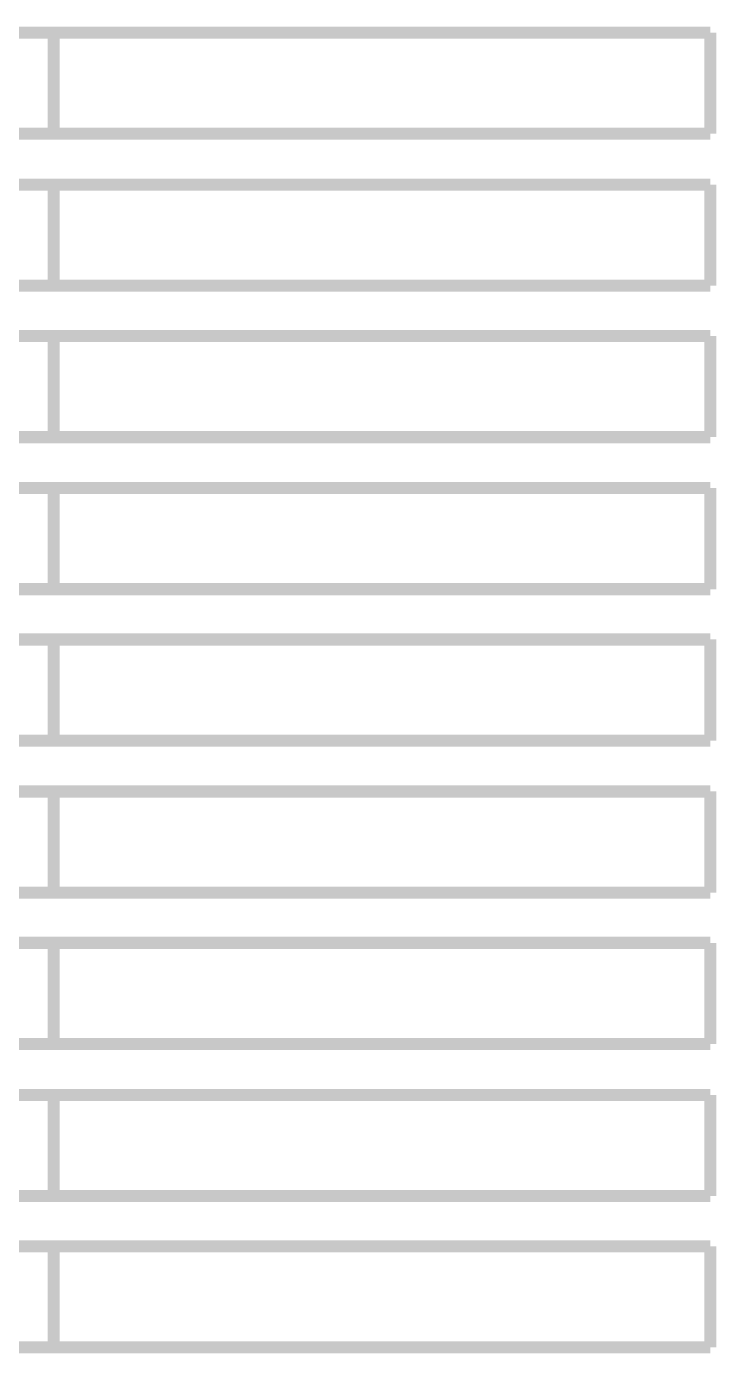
# Model space of a CAD drawing. Header units: millimetres. Extents: x 0 to 420, y 0 to 297.
# Drawn here: x 95.64 to 112.7, y 106.09 to 138.9 of the extents above; entities that cross this region are included whole.
import ezdxf

# ---------------------------------------------------------------- set-up
doc = ezdxf.new("R2010")
doc.units = ezdxf.units.MM
doc.layers.add('Sheet', color=255, linetype='Continuous')

msp = doc.modelspace()

# ---------------------------------------------------------------- linework, layer by layer
at = {"layer": 'Sheet', "const_width": 0.3}
for points in [[(87.572, 138.747), (112.547, 138.747)], [(96.311, 138.747), (96.311, 136.246)], [(112.547, 138.747), (112.547, 136.246)], [(112.547, 136.246), (87.572, 136.246)], [(87.572, 134.988), (112.547, 134.988)], [(96.311, 134.988), (96.311, 132.488)], [(112.547, 134.988), (112.547, 132.488)], [(112.547, 132.488), (87.572, 132.488)], [(87.572, 131.246), (112.547, 131.246)], [(96.311, 131.246), (96.311, 128.745)], [(112.547, 131.246), (112.547, 128.745)], [(112.547, 128.745), (87.572, 128.745)], [(87.572, 127.487), (112.547, 127.487)], [(96.311, 127.487), (96.311, 124.986)], [(112.547, 127.487), (112.547, 124.986)], [(112.547, 124.986), (87.572, 124.986)], [(87.572, 123.744), (112.547, 123.744)], [(96.311, 123.744), (96.311, 121.244)], [(112.547, 123.744), (112.547, 121.244)], [(112.547, 121.244), (87.572, 121.244)], [(87.572, 119.986), (112.547, 119.986)], [(96.311, 119.986), (96.311, 117.485)], [(112.547, 119.986), (112.547, 117.485)], [(112.547, 117.485), (87.572, 117.485)], [(87.572, 116.243), (112.547, 116.243)], [(96.311, 116.243), (96.311, 113.743)], [(112.547, 116.243), (112.547, 113.743)], [(112.547, 113.743), (87.572, 113.743)], [(87.572, 112.484), (112.547, 112.484)], [(96.311, 112.484), (96.311, 109.984)], [(112.547, 112.484), (112.547, 109.984)], [(112.547, 109.984), (87.572, 109.984)], [(87.572, 108.742), (112.547, 108.742)], [(96.311, 108.742), (96.311, 106.242)], [(112.547, 108.742), (112.547, 106.242)], [(112.547, 106.242), (87.572, 106.242)]]:
    msp.add_lwpolyline(points, dxfattribs=at)

doc.saveas('drawing.dxf')
